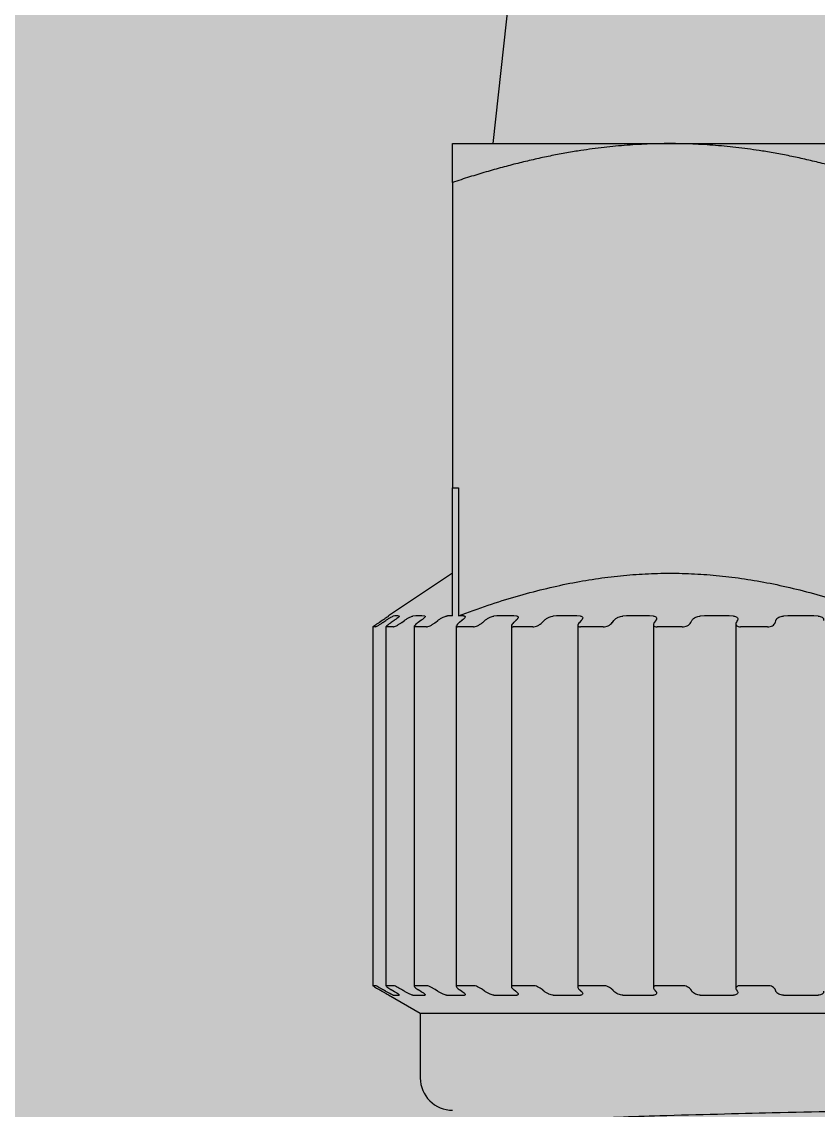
# Model space of a CAD drawing. Header units: millimetres. Extents: x -18489 to 17339, y -1599 to 10961.
# Drawn here: x -16581.274 to -16578.804, y 2026.31 to 2029.685 of the extents above; entities that cross this region are included whole.
import ezdxf

# ---------------------------------------------------------------- set-up
doc = ezdxf.new("R2010")
doc.units = ezdxf.units.MM
for name, color, linetype in [('188K-SM-03-F10-MECH-EQ-Y2257103$0$0 Xref', 8, 'Continuous'), ('188K-SM-03-F10-MECH-EQ-Y2257103$0$M-EQU-FOUNDATION', 8, 'Continuous'), ('188K-SM-03-F10-MECH-EQ-Y2257103$0$Micron CUP L10 HVAC EQU$0$M-MECH-EQU', 136, 'Continuous'), ('188K-SM-03-F10-MECH-EQ-Y2257103$0$Micron CUP L10 HVAC EQU$0$M-PHASE1 AREA', 252, 'Continuous')]:
    doc.layers.add(name, color=color, linetype=linetype)
pattern_1 = [(50, (4473.52, 709.2), (54.6554, -4.78173), [5.715, -62.865]), (355, (4473.52, 709.2), (-10.57303, 57.31705), [4.572, -50.29218]), (100.45144, (4478.076, 708.8), (44.08237, 52.53533), [4.857, -53.42707]), (46.1842, (4473.52, 724.44), (81.32371, -12.6127), [8.5725, -94.2975]), (96.63556, (4480.3, 723.39), (71.22124, 74.22784), [7.2855, -80.14068]), (351.18415, (4473.52, 724.44), (71.22124, 74.22784), [6.858, -75.43792]), (21, (4481.14, 720.63), (45.48432, -30.67956), [5.715, -62.865]), (326, (4481.14, 720.63), (18.54061, 55.25639), [4.572, -50.292]), (71.45144, (4484.93, 718.07), (64.02493, 24.57683), [4.857, -53.42698]), (37.5, (4473.521, 709.2), (0.926581, 25.366512), [0, -49.6824, 0, -51.054, 0, -50.4825]), (7.5, (4473.52, 709.2), (20.0459, 30.054172), [0, -29.1084, 0, -48.5394, 0, -19.2405]), (327.5, (4456.529, 709.2), (40.677179, -1.718623), [0, -19.05, 0, -59.436, 0, -78.867]), (317.5, (4448.91, 709.2), (44.438754, 7.62795), [0, -24.765, 0, -39.4716, 0, -56.007])]

# ---------------------------------------------------------------- blocks, each defined once
blk = doc.blocks.new('188K-SM-03-F10-MECH-EQ-Y2257103$0$Micron CUP L10 HVAC EQU$0$A$C0c53ceb0')
at = {"layer": '188K-SM-03-F10-MECH-EQ-Y2257103$0$Micron CUP L10 HVAC EQU$0$M-PHASE1 AREA'}
for p, q in [((-4363.34459, 11149.08664), (-4366.64628, 11118.89975)), ((-4367.89502, 11118.89975), (-4361.15185, 11118.89975)), ((-4367.89502, 11117.6952), (-4367.89502, 11118.89975)), ((-4361.15185, 11118.89975), (-4347.6655, 11118.89975)), ((-4367.89502, 11117.6952), (-4367.89502, 11108.23055)), ((-4367.89502, 11108.23055), (-4367.71153, 11108.23055)), ((-4367.89502, 11104.25891), (-4367.89502, 11108.23055)), ((-4367.71153, 11108.23055), (-4367.71153, 11104.25891)), ((-4367.89502, 11105.5799), (-4369.87543, 11104.25963)), ((-4370.07522, 11104.1145), (-4370.16414, 11104.05529)), ((-4370.05488, 11104.05529), (-4369.96732, 11104.1145)), ((-4369.87543, 11104.25313), (-4369.87543, 11104.25963)), ((-4369.70711, 11104.1145), (-4369.79467, 11104.05529)), ((-4369.47022, 11104.05529), (-4369.38667, 11104.1145)), ((-4368.87416, 11104.1145), (-4368.95771, 11104.05529)), ((-4368.42792, 11104.05529), (-4368.35092, 11104.1145)), ((-4367.60168, 11104.1145), (-4367.67868, 11104.05529)), ((-4366.95966, 11104.05529), (-4366.89155, 11104.1145)), ((-4365.92834, 11104.1145), (-4365.99645, 11104.05529)), ((-4365.11004, 11104.05529), (-4365.05289, 11104.1145)), ((-4363.90499, 11104.1145), (-4363.96214, 11104.05529)), ((-4362.93527, 11104.05529), (-4362.89081, 11104.1145)), ((-4361.59309, 11104.1145), (-4361.63754, 11104.05529)), ((-4360.50141, 11104.05529), (-4360.47101, 11104.1145)), ((-4359.06289, 11104.1145), (-4359.0933, 11104.05529)), ((-4357.88244, 11104.05529), (-4357.867, 11104.1145)), ((-4370.36393, 11103.91516), (-4370.36393, 11092.792)), ((-4370.28807, 11103.91492), (-4370.36357, 11103.91492)), ((-4369.95977, 11103.91853), (-4369.95977, 11092.78908)), ((-4369.73007, 11103.91492), (-4369.9543, 11103.91492)), ((-4369.08917, 11103.92579), (-4369.08917, 11092.7828)), ((-4368.70655, 11103.91492), (-4369.07267, 11103.91492)), ((-4367.77858, 11103.93673), (-4367.77858, 11092.77332)), ((-4367.24859, 11103.91492), (-4367.74549, 11103.91492)), ((-4366.06782, 11103.95102), (-4366.06782, 11092.76094)), ((-4365.40049, 11103.91492), (-4366.01308, 11103.91492)), ((-4364.00888, 11103.96825), (-4364.00888, 11092.74602)), ((-4363.21842, 11103.91492), (-4363.92808, 11103.91492)), ((-4361.66431, 11103.98791), (-4361.66431, 11092.729)), ((-4360.76866, 11103.91492), (-4361.55383, 11103.91492)), ((-4359.10535, 11104.0094), (-4359.10535, 11092.71039)), ((-4358.12566, 11103.91492), (-4358.96248, 11103.91492)), ((-4370.28807, 11092.79221), (-4370.36357, 11092.79221)), ((-4369.73007, 11092.79221), (-4369.9543, 11092.79221)), ((-4368.70655, 11092.79221), (-4369.07267, 11092.79221)), ((-4367.24859, 11092.79221), (-4367.74549, 11092.79221)), ((-4365.40049, 11092.79221), (-4366.01308, 11092.79221)), ((-4363.21842, 11092.79221), (-4363.92808, 11092.79221)), ((-4360.76866, 11092.79221), (-4361.55383, 11092.79221)), ((-4358.12566, 11092.79221), (-4358.96248, 11092.79221)), ((-4369.87543, 11092.49931), (-4369.87543, 11092.49368)), ((-4368.89401, 11091.92706), (-4369.87543, 11092.49368)), ((-4339.92334, 11091.92706), (-4368.89401, 11091.92706)), ((-4368.89401, 11091.92706), (-4368.89401, 11089.92908))]:
    blk.add_line(p, q, dxfattribs=at)
blk.add_arc((-4367.89502, 11089.92908), 0.99899, 180, 270.000034, dxfattribs=at)
for centre, major_axis, ratio, start_param, end_param in [((-4369.64069, 11081.04909), (0.00024, 23.21054), 0.17364818, 6.25951275, 6.3068615), ((-4368.94289, 11081.04909), (0.00025, 23.21054), 0.34202014, 6.25951468, 6.30686344), ((-4366.25708, 11081.04909), (0.00031, 23.21054), 0.64278761, 6.25951958, 6.30686834), ((-4364.35066, 11081.04909), (0.00037, 23.21054), 0.76604444, 6.25952322, 6.30687197), ((-4362.14217, 11081.04909), (0.00048, 23.21054), 0.8660254, 6.25952879, 6.30687754), ((-4359.6987, 11081.04909), (0.0007, 23.21054), 0.93969262, 6.25953926, 6.30688801), ((-4357.09449, 11081.04909), (0.00138, 23.21054), 0.98480775, 6.25956941, 6.30691816), ((-4369.64066, 11119.29403), (0.00021, -26.80035), 0.17364818, 6.26268113, 6.30368673), ((-4368.94286, 11119.29403), (0.00022, -26.80035), 0.34202014, 6.26267967, 6.30368527), ((-4367.80346, 11119.29403), (0.00024, -26.80035), 0.5, 6.262678, 6.3036836), ((-4366.25705, 11119.29403), (0.00027, -26.80035), 0.64278761, 6.26267596, 6.30368156), ((-4364.35064, 11119.29403), (0.00033, -26.80035), 0.76604444, 6.26267321, 6.30367881), ((-4362.14215, 11119.29403), (0.00042, -26.80035), 0.8660254, 6.26266899, 6.30367459), ((-4359.69869, 11119.29403), (0.00061, -26.80035), 0.93969262, 6.26266107, 6.30366667), ((-4357.09448, 11119.29403), (0.0012, -26.80035), 0.98480775, 6.26263825, 6.30364386)]:
    blk.add_ellipse(centre, major_axis=major_axis, ratio=ratio, start_param=start_param, end_param=end_param, dxfattribs=at)
for points, weights in [([(-4361.15185, 11118.89975), (-4364.28136, 11118.89975), (-4367.89502, 11117.6952)], [2.00431155703, 2.00431155703, 1.86040846171]), ([(-4354.40867, 11117.6952), (-4358.02233, 11118.89975), (-4361.15185, 11118.89975)], [1.86040846171, 2.00431155704, 2.00431155703]), ([(-4367.71153, 11104.25891), (-4361.15185, 11106.73168), (-4354.59216, 11104.25891)], [1.06957579566, 1.22672434335, 1.06957579566]), ([(-4367.89502, 11104.25891), (-4367.98648, 11104.25746), (-4368.078, 11104.25313)], [1.61892907434, 1.61881551844, 1.61847558047]), ([(-4367.52855, 11104.25313), (-4367.62007, 11104.25746), (-4367.71153, 11104.25891)], [1.61847558047, 1.61881551844, 1.61892907434]), ([(-4370.1641, 11092.67065), (-4370.11954, 11092.64493), (-4370.07522, 11092.61937)], [1.04611932014, 1.04564401802, 1.04516058728]), ([(-4369.96723, 11092.61939), (-4370.01099, 11092.64495), (-4370.05488, 11092.67065)], [1.0451609426, 1.04564432981, 1.04611958976]), ([(-4369.79451, 11092.67065), (-4369.75075, 11092.64493), (-4369.70711, 11092.61937)], [1.04611932041, 1.0456440183, 1.04516058755]), ([(-4369.38646, 11092.61939), (-4369.42834, 11092.64495), (-4369.47022, 11092.67065)], [1.04516094224, 1.04564432946, 1.0461195894]), ([(-4368.95744, 11092.67065), (-4368.9158, 11092.64493), (-4368.87416, 11092.61937)], [1.04611932029, 1.04564401817, 1.04516058742]), ([(-4368.3506, 11092.61939), (-4368.38933, 11092.64495), (-4368.42792, 11092.67065)], [1.04516094231, 1.04564432953, 1.04611958947]), ([(-4367.6783, 11092.67065), (-4367.64006, 11092.64493), (-4367.60168, 11092.61937)], [1.04611932038, 1.04564401826, 1.04516058751]), ([(-4366.89112, 11092.61939), (-4366.92552, 11092.64495), (-4366.95966, 11092.67065)], [1.0451609422, 1.04564432941, 1.04611958936]), ([(-4365.99598, 11092.67065), (-4365.96229, 11092.64493), (-4365.92834, 11092.61937)], [1.04611932015, 1.04564401804, 1.04516058729]), ([(-4365.05237, 11092.61939), (-4365.0814, 11092.64495), (-4365.11004, 11092.67065)], [1.04516094266, 1.04564432988, 1.04611958983]), ([(-4363.96157, 11092.67065), (-4363.93347, 11092.64493), (-4363.90499, 11092.61937)], [1.04611932027, 1.04564401815, 1.04516058741]), ([(-4362.89022, 11092.61939), (-4362.91298, 11092.64495), (-4362.93527, 11092.67065)], [1.04516094243, 1.04564432965, 1.0461195896]), ([(-4361.63691, 11092.67065), (-4361.61524, 11092.64493), (-4361.59309, 11092.61937)], [1.04611932038, 1.04564401827, 1.04516058752]), ([(-4360.47035, 11092.61939), (-4360.48617, 11092.64495), (-4360.50141, 11092.67065)], [1.04516094233, 1.04564432955, 1.04611958949]), ([(-4359.09263, 11092.67065), (-4359.07805, 11092.64493), (-4359.06289, 11092.61937)], [1.04611932012, 1.04564401801, 1.04516058726]), ([(-4357.86631, 11092.61939), (-4357.8747, 11092.64495), (-4357.88244, 11092.67065)], [1.04516094222, 1.04564432943, 1.04611958938])]:
    blk.add_rational_spline(points, weights, degree=2, dxfattribs=at)
for points, knots in [([(-4370.16414, 11104.05529), (-4370.16733, 11104.05316), (-4370.17049, 11104.05105), (-4370.19805, 11104.03266), (-4370.22418, 11104.01507), (-4370.27267, 11103.98205), (-4370.29504, 11103.96662), (-4370.32879, 11103.94286), (-4370.34305, 11103.93257), (-4370.36126, 11103.91859), (-4370.36516, 11103.91492), (-4370.36357, 11103.91492)], [-0.0681852529, -0.0681852529, -0.0681852529, -0.0681852529, -0.0670539463, -0.0670539463, -0.058228102, -0.058228102, -0.0494022577, -0.0494022577, -0.0414646154, -0.0414646154, -0.0335269732, -0.0335269732, -0.0335269732, -0.0335269732]), ([(-4370.28807, 11103.91492), (-4370.28505, 11103.91492), (-4370.27636, 11103.91859), (-4370.24964, 11103.93257), (-4370.23164, 11103.94286), (-4370.19188, 11103.96662), (-4370.16697, 11103.98205), (-4370.11529, 11104.01507), (-4370.08852, 11104.03266), (-4370.06115, 11104.05105), (-4370.05802, 11104.05316), (-4370.05488, 11104.05529)], [-0.0994872627, -0.0994872627, -0.0994872627, -0.0994872627, -0.0915496204, -0.0915496204, -0.0836119781, -0.0836119781, -0.0747861338, -0.0747861338, -0.0659602895, -0.0659602895, -0.0648289829, -0.0648289829, -0.0648289829, -0.0648289829]), ([(-4369.87543, 11104.25313), (-4369.87547, 11104.25256), (-4369.87946, 11104.24932), (-4369.89572, 11104.23728), (-4369.90883, 11104.22794), (-4369.94132, 11104.20519), (-4369.96409, 11104.18949), (-4370.0137, 11104.15572), (-4370.04054, 11104.13764), (-4370.06568, 11104.12086), (-4370.06883, 11104.11876), (-4370.07201, 11104.11664), (-4370.07522, 11104.1145)], [0.1007338772, 0.1007338772, 0.1007338772, 0.1007338772, 0.1074438468, 0.1074438468, 0.1148517392, 0.1148517392, 0.1239329907, 0.1239329907, 0.1330142421, 0.1330142421, 0.1330142421, 0.1341521237, 0.1341521237, 0.1341521237, 0.1341521237]), ([(-4369.96732, 11104.1145), (-4369.96415, 11104.11664), (-4369.961, 11104.11876), (-4369.93292, 11104.13764), (-4369.90539, 11104.15572), (-4369.8524, 11104.18949), (-4369.82695, 11104.20519), (-4369.78836, 11104.22794), (-4369.7717, 11104.23728), (-4369.74781, 11104.24932), (-4369.73982, 11104.25256), (-4369.73586, 11104.25313)], [0.0659197851, 0.0659197851, 0.0659197851, 0.0659197851, 0.0670576667, 0.0670576667, 0.0761389182, 0.0761389182, 0.0852201696, 0.0852201696, 0.092628062, 0.092628062, 0.0993380316, 0.0993380316, 0.0993380316, 0.0993380316]), ([(-4369.79467, 11104.05529), (-4369.79781, 11104.05316), (-4369.80092, 11104.05105), (-4369.82783, 11104.03266), (-4369.85253, 11104.01507), (-4369.89636, 11103.98205), (-4369.91551, 11103.96662), (-4369.94222, 11103.94286), (-4369.95231, 11103.93257), (-4369.96144, 11103.91859), (-4369.96044, 11103.91492), (-4369.9543, 11103.91492)], [-0.0681852529, -0.0681852529, -0.0681852529, -0.0681852529, -0.0670539463, -0.0670539463, -0.058228102, -0.058228102, -0.0494022577, -0.0494022577, -0.0414646154, -0.0414646154, -0.0335269732, -0.0335269732, -0.0335269732, -0.0335269732]), ([(-4369.73007, 11103.91492), (-4369.72254, 11103.91492), (-4369.70933, 11103.91859), (-4369.67491, 11103.93257), (-4369.65372, 11103.94286), (-4369.60915, 11103.96662), (-4369.58246, 11103.98205), (-4369.52916, 11104.01507), (-4369.50256, 11104.03266), (-4369.47622, 11104.05105), (-4369.47322, 11104.05316), (-4369.47022, 11104.05529)], [-0.0994872627, -0.0994872627, -0.0994872627, -0.0994872627, -0.0915496204, -0.0915496204, -0.0836119781, -0.0836119781, -0.0747861338, -0.0747861338, -0.0659602895, -0.0659602895, -0.064828983, -0.064828983, -0.064828983, -0.064828983]), ([(-4369.54504, 11104.25313), (-4369.54117, 11104.25256), (-4369.54103, 11104.24932), (-4369.54916, 11104.23728), (-4369.55834, 11104.22794), (-4369.58375, 11104.20519), (-4369.60314, 11104.18949), (-4369.64786, 11104.15572), (-4369.6732, 11104.13764), (-4369.69775, 11104.12086), (-4369.70082, 11104.11876), (-4369.70395, 11104.11664), (-4369.70711, 11104.1145)], [0.1007338772, 0.1007338772, 0.1007338772, 0.1007338772, 0.1074438468, 0.1074438468, 0.1148517392, 0.1148517392, 0.1239329907, 0.1239329907, 0.1330142421, 0.1330142421, 0.1330142421, 0.1341521237, 0.1341521237, 0.1341521237, 0.1341521237]), ([(-4369.38667, 11104.1145), (-4369.38365, 11104.11664), (-4369.38063, 11104.11876), (-4369.35359, 11104.13764), (-4369.32621, 11104.15572), (-4369.27147, 11104.18949), (-4369.2441, 11104.20519), (-4369.20058, 11104.22794), (-4369.18089, 11104.23728), (-4369.1501, 11104.24932), (-4369.13834, 11104.25256), (-4369.13059, 11104.25313)], [0.0659197851, 0.0659197851, 0.0659197851, 0.0659197851, 0.0670576667, 0.0670576667, 0.0761389182, 0.0761389182, 0.0852201696, 0.0852201696, 0.092628062, 0.092628062, 0.0993380316, 0.0993380316, 0.0993380316, 0.0993380316]), ([(-4368.95771, 11104.05529), (-4368.96071, 11104.05316), (-4368.96366, 11104.05105), (-4368.9891, 11104.03266), (-4369.01162, 11104.01507), (-4369.04946, 11103.98205), (-4369.06481, 11103.96662), (-4369.08366, 11103.94286), (-4369.08928, 11103.93257), (-4369.08906, 11103.91859), (-4369.08319, 11103.91492), (-4369.07267, 11103.91492)], [-0.0681852529, -0.0681852529, -0.0681852529, -0.0681852529, -0.0670539463, -0.0670539463, -0.058228102, -0.058228102, -0.0494022577, -0.0494022577, -0.0414646154, -0.0414646154, -0.0335269732, -0.0335269732, -0.0335269732, -0.0335269732]), ([(-4368.75475, 11104.25313), (-4368.74708, 11104.25256), (-4368.74281, 11104.24932), (-4368.74258, 11104.23728), (-4368.74754, 11104.22794), (-4368.76509, 11104.20519), (-4368.78051, 11104.18949), (-4368.81898, 11104.15572), (-4368.84206, 11104.13764), (-4368.86527, 11104.12086), (-4368.86817, 11104.11876), (-4368.87114, 11104.11664), (-4368.87416, 11104.1145)], [0.1007338772, 0.1007338772, 0.1007338772, 0.1007338772, 0.1074438468, 0.1074438468, 0.1148517392, 0.1148517392, 0.1239329907, 0.1239329907, 0.1330142421, 0.1330142421, 0.1330142421, 0.1341521237, 0.1341521237, 0.1341521237, 0.1341521237]), ([(-4368.70655, 11103.91492), (-4368.69473, 11103.91492), (-4368.6774, 11103.91859), (-4368.63632, 11103.93257), (-4368.61258, 11103.94286), (-4368.56456, 11103.96662), (-4368.53689, 11103.98205), (-4368.4836, 11104.01507), (-4368.45799, 11104.03266), (-4368.43347, 11104.05105), (-4368.43069, 11104.05316), (-4368.42792, 11104.05529)], [-0.0994872627, -0.0994872627, -0.0994872627, -0.0994872627, -0.0915496204, -0.0915496204, -0.0836119781, -0.0836119781, -0.0747861338, -0.0747861338, -0.0659602895, -0.0659602895, -0.0648289829, -0.0648289829, -0.0648289829, -0.0648289829]), ([(-4368.35092, 11104.1145), (-4368.34814, 11104.11664), (-4368.34534, 11104.11876), (-4368.32018, 11104.13764), (-4368.29378, 11104.15572), (-4368.23893, 11104.18949), (-4368.21048, 11104.20519), (-4368.16335, 11104.22794), (-4368.14123, 11104.23728), (-4368.10447, 11104.24932), (-4368.08931, 11104.25256), (-4368.078, 11104.25313)], [0.0659197851, 0.0659197851, 0.0659197851, 0.0659197851, 0.0670576667, 0.0670576667, 0.0761389182, 0.0761389182, 0.0852201696, 0.0852201696, 0.092628062, 0.092628062, 0.0993380316, 0.0993380316, 0.0993380316, 0.0993380316]), ([(-4367.67868, 11104.05529), (-4367.68145, 11104.05316), (-4367.68415, 11104.05105), (-4367.70736, 11104.03266), (-4367.72701, 11104.01507), (-4367.75771, 11103.98205), (-4367.76879, 11103.96662), (-4367.77922, 11103.94286), (-4367.78018, 11103.93257), (-4367.77063, 11103.91859), (-4367.76006, 11103.91492), (-4367.74549, 11103.91492)], [-0.0681852529, -0.0681852529, -0.0681852529, -0.0681852529, -0.0670539463, -0.0670539463, -0.058228102, -0.058228102, -0.0494022577, -0.0494022577, -0.0414646154, -0.0414646154, -0.0335269732, -0.0335269732, -0.0335269732, -0.0335269732]), ([(-4367.52855, 11104.25313), (-4367.51732, 11104.25256), (-4367.50906, 11104.24932), (-4367.50046, 11104.23728), (-4367.50105, 11104.22794), (-4367.51021, 11104.20519), (-4367.5212, 11104.18949), (-4367.55226, 11104.15572), (-4367.57236, 11104.13764), (-4367.59353, 11104.12086), (-4367.59618, 11104.11876), (-4367.5989, 11104.11664), (-4367.60168, 11104.1145)], [0.1007338772, 0.1007338772, 0.1007338772, 0.1007338772, 0.1074438468, 0.1074438468, 0.1148517392, 0.1148517392, 0.1239329907, 0.1239329907, 0.1330142421, 0.1330142421, 0.1330142421, 0.1341521237, 0.1341521237, 0.1341521237, 0.1341521237]), ([(-4367.24859, 11103.91492), (-4367.23284, 11103.91492), (-4367.21192, 11103.91859), (-4367.16543, 11103.93257), (-4367.13987, 11103.94286), (-4367.08985, 11103.96662), (-4367.06205, 11103.98205), (-4367.01039, 11104.01507), (-4366.98653, 11104.03266), (-4366.96458, 11104.05105), (-4366.96211, 11104.05316), (-4366.95966, 11104.05529)], [-0.0994872627, -0.0994872627, -0.0994872627, -0.0994872627, -0.0915496204, -0.0915496204, -0.0836119781, -0.0836119781, -0.0747861338, -0.0747861338, -0.0659602895, -0.0659602895, -0.0648289829, -0.0648289829, -0.0648289829, -0.0648289829]), ([(-4366.89155, 11104.1145), (-4366.88909, 11104.11664), (-4366.8866, 11104.11876), (-4366.86406, 11104.13764), (-4366.83946, 11104.15572), (-4366.78617, 11104.18949), (-4366.7575, 11104.20519), (-4366.7082, 11104.22794), (-4366.68432, 11104.23728), (-4366.6427, 11104.24932), (-4366.62459, 11104.25256), (-4366.61007, 11104.25313)], [0.0659197851, 0.0659197851, 0.0659197851, 0.0659197851, 0.0670576667, 0.0670576667, 0.0761389182, 0.0761389182, 0.0852201696, 0.0852201696, 0.092628062, 0.092628062, 0.0993380316, 0.0993380316, 0.0993380316, 0.0993380316]), ([(-4365.99645, 11104.05529), (-4365.9989, 11104.05316), (-4366.00127, 11104.05105), (-4366.02154, 11104.03266), (-4366.03772, 11104.01507), (-4366.06035, 11103.98205), (-4366.06682, 11103.96662), (-4366.06851, 11103.94286), (-4366.06481, 11103.93257), (-4366.0462, 11103.91859), (-4366.03126, 11103.91492), (-4366.01308, 11103.91492)], [-0.0681852529, -0.0681852529, -0.0681852529, -0.0681852529, -0.0670539463, -0.0670539463, -0.058228102, -0.058228102, -0.0494022577, -0.0494022577, -0.0414646154, -0.0414646154, -0.0335269732, -0.0335269732, -0.0335269732, -0.0335269732]), ([(-4365.90372, 11104.25313), (-4365.88926, 11104.25256), (-4365.87726, 11104.24932), (-4365.86055, 11104.23728), (-4365.85676, 11104.22794), (-4365.85725, 11104.20519), (-4365.86347, 11104.18949), (-4365.88617, 11104.15572), (-4365.9027, 11104.13764), (-4365.92118, 11104.12086), (-4365.92349, 11104.11876), (-4365.92588, 11104.11664), (-4365.92834, 11104.1145)], [0.1007338772, 0.1007338772, 0.1007338772, 0.1007338772, 0.1074438468, 0.1074438468, 0.1148517392, 0.1148517392, 0.1239329907, 0.1239329907, 0.1330142421, 0.1330142421, 0.1330142421, 0.1341521237, 0.1341521237, 0.1341521237, 0.1341521237]), ([(-4365.40049, 11103.91492), (-4365.3813, 11103.91492), (-4365.35742, 11103.91859), (-4365.30693, 11103.93257), (-4365.28032, 11103.94286), (-4365.22983, 11103.96662), (-4365.20275, 11103.98205), (-4365.15427, 11104.01507), (-4365.1329, 11104.03266), (-4365.11419, 11104.05105), (-4365.1121, 11104.05316), (-4365.11004, 11104.05529)], [-0.0994872627, -0.0994872627, -0.0994872627, -0.0994872627, -0.0915496204, -0.0915496204, -0.0836119781, -0.0836119781, -0.0747861338, -0.0747861338, -0.0659602895, -0.0659602895, -0.0648289829, -0.0648289829, -0.0648289829, -0.0648289829]), ([(-4365.05289, 11104.1145), (-4365.05082, 11104.11664), (-4365.04872, 11104.11876), (-4365.0295, 11104.13764), (-4365.00743, 11104.15572), (-4364.95732, 11104.18949), (-4364.9293, 11104.20519), (-4364.87933, 11104.22794), (-4364.85442, 11104.23728), (-4364.80921, 11104.24932), (-4364.78871, 11104.25256), (-4364.77141, 11104.25313)], [0.0659197851, 0.0659197851, 0.0659197851, 0.0659197851, 0.0670576667, 0.0670576667, 0.0761389182, 0.0761389182, 0.0852201696, 0.0852201696, 0.092628062, 0.092628062, 0.0993380316, 0.0993380316, 0.0993380316, 0.0993380316]), ([(-4363.96214, 11104.05529), (-4363.96419, 11104.05316), (-4363.96616, 11104.05105), (-4363.98287, 11104.03266), (-4363.9951, 11104.01507), (-4364.00896, 11103.98205), (-4364.01064, 11103.96662), (-4364.00353, 11103.94286), (-4363.99526, 11103.93257), (-4363.96817, 11103.91859), (-4363.94931, 11103.91492), (-4363.92808, 11103.91492)], [-0.0681852529, -0.0681852529, -0.0681852529, -0.0681852529, -0.0670539463, -0.0670539463, -0.058228102, -0.058228102, -0.0494022577, -0.0494022577, -0.0414646154, -0.0414646154, -0.0335269732, -0.0335269732, -0.0335269732, -0.0335269732]), ([(-4363.92961, 11104.25313), (-4363.91237, 11104.25256), (-4363.89699, 11104.24932), (-4363.87269, 11104.23728), (-4363.86463, 11104.22794), (-4363.85643, 11104.20519), (-4363.85769, 11104.18949), (-4363.87135, 11104.15572), (-4363.88379, 11104.13764), (-4363.89902, 11104.12086), (-4363.90093, 11104.11876), (-4363.90292, 11104.11664), (-4363.90499, 11104.1145)], [0.1007338772, 0.1007338772, 0.1007338772, 0.1007338772, 0.1074438468, 0.1074438468, 0.1148517392, 0.1148517392, 0.1239329907, 0.1239329907, 0.1330142421, 0.1330142421, 0.1330142421, 0.1341521237, 0.1341521237, 0.1341521237, 0.1341521237]), ([(-4363.21842, 11103.91492), (-4363.19636, 11103.91492), (-4363.17025, 11103.91859), (-4363.11729, 11103.93257), (-4363.09045, 11103.94286), (-4363.04102, 11103.96662), (-4363.01547, 11103.98205), (-4362.97166, 11104.01507), (-4362.95342, 11104.03266), (-4362.93851, 11104.05105), (-4362.93687, 11104.05316), (-4362.93527, 11104.05529)], [-0.0994872627, -0.0994872627, -0.0994872627, -0.0994872627, -0.0915496204, -0.0915496204, -0.0836119781, -0.0836119781, -0.0747861338, -0.0747861338, -0.0659602895, -0.0659602895, -0.0648289829, -0.0648289829, -0.0648289829, -0.0648289829]), ([(-4362.89081, 11104.1145), (-4362.8892, 11104.11664), (-4362.88754, 11104.11876), (-4362.87223, 11104.13764), (-4362.85336, 11104.15572), (-4362.80796, 11104.18949), (-4362.78145, 11104.20519), (-4362.73232, 11104.22794), (-4362.70712, 11104.23728), (-4362.65971, 11104.24932), (-4362.63743, 11104.25256), (-4362.61788, 11104.25313)], [0.0659197851, 0.0659197851, 0.0659197851, 0.0659197851, 0.0670576667, 0.0670576667, 0.0761389182, 0.0761389182, 0.0852201696, 0.0852201696, 0.092628062, 0.092628062, 0.0993380316, 0.0993380316, 0.0993380316, 0.0993380316]), ([(-4361.66622, 11104.25313), (-4361.64672, 11104.25256), (-4361.62842, 11104.24932), (-4361.59727, 11104.23728), (-4361.58518, 11104.22794), (-4361.56855, 11104.20519), (-4361.56481, 11104.18949), (-4361.56901, 11104.15572), (-4361.57698, 11104.13764), (-4361.58851, 11104.12086), (-4361.58995, 11104.11876), (-4361.59148, 11104.11664), (-4361.59309, 11104.1145)], [0.1007338772, 0.1007338772, 0.1007338772, 0.1007338772, 0.1074438468, 0.1074438468, 0.1148517392, 0.1148517392, 0.1239329907, 0.1239329907, 0.1330142421, 0.1330142421, 0.1330142421, 0.1341521237, 0.1341521237, 0.1341521237, 0.1341521237]), ([(-4361.63754, 11104.05529), (-4361.63913, 11104.05316), (-4361.64065, 11104.05105), (-4361.6533, 11104.03266), (-4361.66119, 11104.01507), (-4361.66588, 11103.98205), (-4361.6627, 11103.96662), (-4361.64701, 11103.94286), (-4361.63443, 11103.93257), (-4361.59968, 11103.91859), (-4361.57747, 11103.91492), (-4361.55383, 11103.91492)], [-0.0681852529, -0.0681852529, -0.0681852529, -0.0681852529, -0.0670539463, -0.0670539463, -0.058228102, -0.058228102, -0.0494022577, -0.0494022577, -0.0414646154, -0.0414646154, -0.0335269732, -0.0335269732, -0.0335269732, -0.0335269732]), ([(-4360.76866, 11103.91492), (-4360.74441, 11103.91492), (-4360.71686, 11103.91859), (-4360.66305, 11103.93257), (-4360.63678, 11103.94286), (-4360.58992, 11103.96662), (-4360.56668, 11103.98205), (-4360.52887, 11104.01507), (-4360.51432, 11104.03266), (-4360.50366, 11104.05105), (-4360.50251, 11104.05316), (-4360.50141, 11104.05529)], [-0.0994872627, -0.0994872627, -0.0994872627, -0.0994872627, -0.0915496204, -0.0915496204, -0.0836119781, -0.0836119781, -0.0747861338, -0.0747861338, -0.0659602895, -0.0659602895, -0.0648289829, -0.0648289829, -0.0648289829, -0.0648289829]), ([(-4360.47101, 11104.1145), (-4360.4699, 11104.11664), (-4360.46874, 11104.11876), (-4360.4578, 11104.13764), (-4360.44271, 11104.15572), (-4360.40339, 11104.18949), (-4360.37919, 11104.20519), (-4360.3324, 11104.22794), (-4360.30769, 11104.23728), (-4360.2595, 11104.24932), (-4360.23612, 11104.25256), (-4360.21492, 11104.25313)], [0.0659197851, 0.0659197851, 0.0659197851, 0.0659197851, 0.0670576667, 0.0670576667, 0.0761389182, 0.0761389182, 0.0852201696, 0.0852201696, 0.092628062, 0.092628062, 0.0993380316, 0.0993380316, 0.0993380316, 0.0993380316]), ([(-4359.18231, 11104.25313), (-4359.16114, 11104.25256), (-4359.14049, 11104.24932), (-4359.10342, 11104.23728), (-4359.08768, 11104.22794), (-4359.06312, 11104.20519), (-4359.05449, 11104.18949), (-4359.0491, 11104.15572), (-4359.05237, 11104.13764), (-4359.05984, 11104.12086), (-4359.06078, 11104.11876), (-4359.0618, 11104.11664), (-4359.06289, 11104.1145)], [0.1007338772, 0.1007338772, 0.1007338772, 0.1007338772, 0.1074438468, 0.1074438468, 0.1148517392, 0.1148517392, 0.1239329907, 0.1239329907, 0.1330142421, 0.1330142421, 0.1330142421, 0.1341521237, 0.1341521237, 0.1341521237, 0.1341521237]), ([(-4359.0933, 11104.05529), (-4359.09439, 11104.05316), (-4359.0954, 11104.05105), (-4359.1036, 11104.03266), (-4359.10692, 11104.01507), (-4359.10228, 11103.98205), (-4359.09435, 11103.96662), (-4359.07056, 11103.94286), (-4359.05405, 11103.93257), (-4359.01269, 11103.91859), (-4358.98781, 11103.91492), (-4358.96248, 11103.91492)], [-0.0681852529, -0.0681852529, -0.0681852529, -0.0681852529, -0.0670539463, -0.0670539463, -0.058228102, -0.058228102, -0.0494022577, -0.0494022577, -0.0414646154, -0.0414646154, -0.0335269732, -0.0335269732, -0.0335269732, -0.0335269732]), ([(-4358.12566, 11103.91492), (-4358.09996, 11103.91492), (-4358.07181, 11103.91859), (-4358.01877, 11103.93257), (-4357.99388, 11103.94286), (-4357.951, 11103.96662), (-4357.93078, 11103.98205), (-4357.90011, 11104.01507), (-4357.88969, 11104.03266), (-4357.88362, 11104.05105), (-4357.883, 11104.05316), (-4357.88244, 11104.05529)], [-0.0994872627, -0.0994872627, -0.0994872627, -0.0994872627, -0.0915496204, -0.0915496204, -0.0836119781, -0.0836119781, -0.0747861338, -0.0747861338, -0.0659602895, -0.0659602895, -0.0648289829, -0.0648289829, -0.0648289829, -0.0648289829]), ([(-4357.867, 11104.1145), (-4357.86644, 11104.11664), (-4357.86581, 11104.11876), (-4357.85957, 11104.13764), (-4357.84871, 11104.15572), (-4357.81667, 11104.18949), (-4357.79552, 11104.20519), (-4357.75248, 11104.22794), (-4357.72901, 11104.23728), (-4357.68151, 11104.24932), (-4357.65775, 11104.25256), (-4357.63554, 11104.25313)], [0.0659197851, 0.0659197851, 0.0659197851, 0.0659197851, 0.0670576667, 0.0670576667, 0.0761389182, 0.0761389182, 0.0852201696, 0.0852201696, 0.092628062, 0.092628062, 0.0993380316, 0.0993380316, 0.0993380316, 0.0993380316]), ([(-4356.55335, 11104.25313), (-4356.53116, 11104.25256), (-4356.50878, 11104.24932), (-4356.46693, 11104.23728), (-4356.44801, 11104.22794), (-4356.41626, 11104.20519), (-4356.40301, 11104.18949), (-4356.3882, 11104.15572), (-4356.38667, 11104.13764), (-4356.38985, 11104.12086), (-4356.39025, 11104.11876), (-4356.39073, 11104.11664), (-4356.39128, 11104.1145)], [0.1007338772, 0.1007338772, 0.1007338772, 0.1007338772, 0.1074438468, 0.1074438468, 0.1148517392, 0.1148517392, 0.1239329907, 0.1239329907, 0.1330142421, 0.1330142421, 0.1330142421, 0.1341521237, 0.1341521237, 0.1341521237, 0.1341521237]), ([(-4370.36357, 11092.79221), (-4370.36514, 11092.79221), (-4370.36135, 11092.7891), (-4370.34326, 11092.77705), (-4370.32899, 11092.76813), (-4370.29522, 11092.74755), (-4370.27296, 11092.73424), (-4370.22446, 11092.70564), (-4370.19821, 11092.69034), (-4370.17048, 11092.67431), (-4370.16731, 11092.67248), (-4370.1641, 11092.67065)], [-0.0972684785, -0.0972684785, -0.0972684785, -0.0972684785, -0.0894142056, -0.0894142056, -0.0815599327, -0.0815599327, -0.0730240089, -0.0730240089, -0.0644880851, -0.0644880851, -0.0633980576, -0.0633980576, -0.0633980576, -0.0633980576]), ([(-4370.05488, 11092.67065), (-4370.05802, 11092.67249), (-4370.06115, 11092.67431), (-4370.08868, 11092.69034), (-4370.11558, 11092.70564), (-4370.16728, 11092.73424), (-4370.19209, 11092.74755), (-4370.23188, 11092.76813), (-4370.24991, 11092.77705), (-4370.27652, 11092.7891), (-4370.28508, 11092.79221), (-4370.28807, 11092.79221)], [-0.0666479464, -0.0666479464, -0.0666479464, -0.0666479464, -0.0655607867, -0.0655607867, -0.057024863, -0.057024863, -0.0484889392, -0.0484889392, -0.0406346663, -0.0406346663, -0.0327803934, -0.0327803934, -0.0327803934, -0.0327803934]), ([(-4370.07522, 11092.61937), (-4370.07201, 11092.61752), (-4370.06883, 11092.61568), (-4370.06568, 11092.61386), (-4370.04061, 11092.59937), (-4370.01388, 11092.58378), (-4369.96464, 11092.55475), (-4369.94212, 11092.5413), (-4369.90939, 11092.52147), (-4369.896, 11092.51321), (-4369.87947, 11092.50262), (-4369.87547, 11092.4998), (-4369.87543, 11092.49931)], [0.1289552603, 0.1289552603, 0.1289552603, 0.1289552603, 0.1300488787, 0.1300488787, 0.1300488787, 0.1387509732, 0.1387509732, 0.1474530678, 0.1474530678, 0.1548720794, 0.1548720794, 0.1615934291, 0.1615934291, 0.1615934291, 0.1615934291]), ([(-4369.73586, 11092.49931), (-4369.73983, 11092.4998), (-4369.74786, 11092.50262), (-4369.77209, 11092.51321), (-4369.78906, 11092.52147), (-4369.82783, 11092.5413), (-4369.853, 11092.55475), (-4369.90557, 11092.58378), (-4369.93298, 11092.59937), (-4369.96102, 11092.61569), (-4369.96418, 11092.61753), (-4369.96723, 11092.61939)], [0.0329398741, 0.0329398741, 0.0329398741, 0.0329398741, 0.0396612238, 0.0396612238, 0.0470802354, 0.0470802354, 0.0557823299, 0.0557823299, 0.0644844245, 0.0644844245, 0.0655817402, 0.0655817402, 0.0655817402, 0.0655817402]), ([(-4369.9543, 11092.79221), (-4369.96038, 11092.79221), (-4369.96146, 11092.7891), (-4369.95244, 11092.77705), (-4369.94238, 11092.76813), (-4369.91565, 11092.74755), (-4369.89661, 11092.73424), (-4369.85279, 11092.70564), (-4369.82799, 11092.69034), (-4369.80091, 11092.67431), (-4369.7978, 11092.67248), (-4369.79451, 11092.67065)], [-0.0972684785, -0.0972684785, -0.0972684785, -0.0972684785, -0.0894142056, -0.0894142056, -0.0815599327, -0.0815599327, -0.0730240089, -0.0730240089, -0.0644880851, -0.0644880851, -0.0633980576, -0.0633980576, -0.0633980576, -0.0633980576]), ([(-4369.47022, 11092.67065), (-4369.47322, 11092.67249), (-4369.47622, 11092.67431), (-4369.50272, 11092.69034), (-4369.52945, 11092.70564), (-4369.58279, 11092.73424), (-4369.60939, 11092.74755), (-4369.65399, 11092.76813), (-4369.67523, 11092.77705), (-4369.70956, 11092.7891), (-4369.72262, 11092.79221), (-4369.73007, 11092.79221)], [-0.0666479464, -0.0666479464, -0.0666479464, -0.0666479464, -0.0655607867, -0.0655607867, -0.057024863, -0.057024863, -0.0484889392, -0.0484889392, -0.0406346663, -0.0406346663, -0.0327803934, -0.0327803934, -0.0327803934, -0.0327803934]), ([(-4369.70711, 11092.61937), (-4369.70395, 11092.61752), (-4369.70082, 11092.61568), (-4369.69775, 11092.61386), (-4369.67327, 11092.59937), (-4369.64803, 11092.58378), (-4369.60362, 11092.55475), (-4369.58443, 11092.5413), (-4369.55873, 11092.52147), (-4369.54934, 11092.51321), (-4369.54101, 11092.50262), (-4369.54116, 11092.4998), (-4369.54504, 11092.49931)], [0.1289552603, 0.1289552603, 0.1289552603, 0.1289552603, 0.1300488787, 0.1300488787, 0.1300488787, 0.1387509732, 0.1387509732, 0.1474530678, 0.1474530678, 0.1548720794, 0.1548720794, 0.1615934291, 0.1615934291, 0.1615934291, 0.1615934291]), ([(-4369.13059, 11092.49931), (-4369.13836, 11092.4998), (-4369.15018, 11092.50262), (-4369.18137, 11092.51321), (-4369.20141, 11092.52147), (-4369.24504, 11092.5413), (-4369.27209, 11092.55475), (-4369.3264, 11092.58378), (-4369.35366, 11092.59937), (-4369.38064, 11092.61569), (-4369.38367, 11092.61753), (-4369.38646, 11092.61939)], [0.0329398741, 0.0329398741, 0.0329398741, 0.0329398741, 0.0396612238, 0.0396612238, 0.0470802354, 0.0470802354, 0.0557823299, 0.0557823299, 0.0644844245, 0.0644844245, 0.0655817402, 0.0655817402, 0.0655817402, 0.0655817402]), ([(-4369.07267, 11092.79221), (-4369.08308, 11092.79221), (-4369.089, 11092.7891), (-4369.08933, 11092.77705), (-4369.08377, 11092.76813), (-4369.06491, 11092.74755), (-4369.04967, 11092.73424), (-4369.01185, 11092.70564), (-4368.98925, 11092.69034), (-4368.96365, 11092.67431), (-4368.96069, 11092.67248), (-4368.95744, 11092.67065)], [-0.0972684785, -0.0972684785, -0.0972684785, -0.0972684785, -0.0894142056, -0.0894142056, -0.0815599327, -0.0815599327, -0.0730240089, -0.0730240089, -0.0644880851, -0.0644880851, -0.0633980576, -0.0633980576, -0.0633980576, -0.0633980576]), ([(-4368.87416, 11092.61937), (-4368.87114, 11092.61752), (-4368.86817, 11092.61568), (-4368.86527, 11092.61386), (-4368.84212, 11092.59937), (-4368.81915, 11092.58378), (-4368.78091, 11092.55475), (-4368.76563, 11092.5413), (-4368.74775, 11092.52147), (-4368.74263, 11092.51321), (-4368.74276, 11092.50262), (-4368.74706, 11092.4998), (-4368.75475, 11092.49931)], [0.1289552603, 0.1289552603, 0.1289552603, 0.1289552603, 0.1300488787, 0.1300488787, 0.1300488787, 0.1387509732, 0.1387509732, 0.1474530678, 0.1474530678, 0.1548720794, 0.1548720794, 0.1615934291, 0.1615934291, 0.1615934291, 0.1615934291]), ([(-4368.42792, 11092.67065), (-4368.43069, 11092.67249), (-4368.43347, 11092.67431), (-4368.45813, 11092.69034), (-4368.48389, 11092.70564), (-4368.53723, 11092.73424), (-4368.56482, 11092.74755), (-4368.61287, 11092.76813), (-4368.63669, 11092.77705), (-4368.67769, 11092.7891), (-4368.69486, 11092.79221), (-4368.70655, 11092.79221)], [-0.0666479464, -0.0666479464, -0.0666479464, -0.0666479464, -0.0655607867, -0.0655607867, -0.057024863, -0.057024863, -0.0484889392, -0.0484889392, -0.0406346663, -0.0406346663, -0.0327803934, -0.0327803934, -0.0327803934, -0.0327803934]), ([(-4368.078, 11092.49931), (-4368.08933, 11092.4998), (-4368.10458, 11092.50262), (-4368.14179, 11092.51321), (-4368.16429, 11092.52147), (-4368.21146, 11092.5413), (-4368.23956, 11092.55475), (-4368.29395, 11092.58378), (-4368.32023, 11092.59937), (-4368.34536, 11092.61569), (-4368.34816, 11092.61753), (-4368.3506, 11092.61939)], [0.0329398741, 0.0329398741, 0.0329398741, 0.0329398741, 0.0396612238, 0.0396612238, 0.0470802354, 0.0470802354, 0.0557823299, 0.0557823299, 0.0644844245, 0.0644844245, 0.0655817402, 0.0655817402, 0.0655817402, 0.0655817402]), ([(-4367.74549, 11092.79221), (-4367.75991, 11092.79221), (-4367.77049, 11092.7891), (-4367.78016, 11092.77705), (-4367.77928, 11092.76813), (-4367.76884, 11092.74755), (-4367.75787, 11092.73424), (-4367.7272, 11092.70564), (-4367.7075, 11092.69034), (-4367.68414, 11092.67431), (-4367.68143, 11092.67248), (-4367.6783, 11092.67065)], [-0.0972684785, -0.0972684785, -0.0972684785, -0.0972684785, -0.0894142056, -0.0894142056, -0.0815599327, -0.0815599327, -0.0730240089, -0.0730240089, -0.0644880851, -0.0644880851, -0.0633980576, -0.0633980576, -0.0633980576, -0.0633980576]), ([(-4367.60168, 11092.61937), (-4367.5989, 11092.61752), (-4367.59618, 11092.61568), (-4367.59353, 11092.61386), (-4367.57242, 11092.59937), (-4367.55241, 11092.58378), (-4367.52151, 11092.55475), (-4367.5106, 11092.5413), (-4367.50108, 11092.52147), (-4367.50039, 11092.51321), (-4367.50897, 11092.50262), (-4367.51729, 11092.4998), (-4367.52855, 11092.49931)], [0.1289552603, 0.1289552603, 0.1289552603, 0.1289552603, 0.1300488787, 0.1300488787, 0.1300488787, 0.1387509732, 0.1387509732, 0.1474530678, 0.1474530678, 0.1548720794, 0.1548720794, 0.1615934291, 0.1615934291, 0.1615934291, 0.1615934291]), ([(-4366.95966, 11092.67065), (-4366.96211, 11092.67249), (-4366.96458, 11092.67431), (-4366.98666, 11092.69034), (-4367.01066, 11092.70564), (-4367.06239, 11092.73424), (-4367.09012, 11092.74755), (-4367.14017, 11092.76813), (-4367.16584, 11092.77705), (-4367.21226, 11092.7891), (-4367.23301, 11092.79221), (-4367.24859, 11092.79221)], [-0.0666479464, -0.0666479464, -0.0666479464, -0.0666479464, -0.0655607867, -0.0655607867, -0.057024863, -0.057024863, -0.0484889392, -0.0484889392, -0.0406346663, -0.0406346663, -0.0327803934, -0.0327803934, -0.0327803934, -0.0327803934]), ([(-4366.61007, 11092.49931), (-4366.62463, 11092.4998), (-4366.64284, 11092.50262), (-4366.68493, 11092.51321), (-4366.70921, 11092.52147), (-4366.75848, 11092.5413), (-4366.78679, 11092.55475), (-4366.83961, 11092.58378), (-4366.86412, 11092.59937), (-4366.88661, 11092.61569), (-4366.8891, 11092.61753), (-4366.89112, 11092.61939)], [0.0329398741, 0.0329398741, 0.0329398741, 0.0329398741, 0.0396612238, 0.0396612238, 0.0470802354, 0.0470802354, 0.0557823299, 0.0557823299, 0.0644844245, 0.0644844245, 0.0655817402, 0.0655817402, 0.0655817402, 0.0655817402]), ([(-4366.01308, 11092.79221), (-4366.03107, 11092.79221), (-4366.04599, 11092.7891), (-4366.06471, 11092.77705), (-4366.06852, 11092.76813), (-4366.06683, 11092.74755), (-4366.06046, 11092.73424), (-4366.03788, 11092.70564), (-4366.02166, 11092.69034), (-4366.00127, 11092.67431), (-4365.99888, 11092.67248), (-4365.99598, 11092.67065)], [-0.0972684785, -0.0972684785, -0.0972684785, -0.0972684785, -0.0894142056, -0.0894142056, -0.0815599327, -0.0815599327, -0.0730240089, -0.0730240089, -0.0644880851, -0.0644880851, -0.0633980576, -0.0633980576, -0.0633980576, -0.0633980576]), ([(-4365.92834, 11092.61937), (-4365.92589, 11092.61752), (-4365.92349, 11092.61568), (-4365.92118, 11092.61386), (-4365.90275, 11092.59937), (-4365.8863, 11092.58378), (-4365.86368, 11092.55475), (-4365.85748, 11092.5413), (-4365.8566, 11092.52147), (-4365.86037, 11092.51321), (-4365.87714, 11092.50262), (-4365.88923, 11092.4998), (-4365.90372, 11092.49931)], [0.1289552603, 0.1289552603, 0.1289552603, 0.1289552603, 0.1300488787, 0.1300488787, 0.1300488787, 0.1387509732, 0.1387509732, 0.1474530678, 0.1474530678, 0.1548720794, 0.1548720794, 0.1615934291, 0.1615934291, 0.1615934291, 0.1615934291]), ([(-4365.11004, 11092.67065), (-4365.1121, 11092.67249), (-4365.11419, 11092.67431), (-4365.13301, 11092.69034), (-4365.15452, 11092.70564), (-4365.20307, 11092.73424), (-4365.23011, 11092.74755), (-4365.28063, 11092.76813), (-4365.30736, 11092.77705), (-4365.35781, 11092.7891), (-4365.3815, 11092.79221), (-4365.40049, 11092.79221)], [-0.0666479464, -0.0666479464, -0.0666479464, -0.0666479464, -0.0655607867, -0.0655607867, -0.057024863, -0.057024863, -0.0484889392, -0.0484889392, -0.0406346663, -0.0406346663, -0.0327803934, -0.0327803934, -0.0327803934, -0.0327803934]), ([(-4364.77141, 11092.49931), (-4364.78875, 11092.4998), (-4364.80937, 11092.50262), (-4364.85507, 11092.51321), (-4364.88039, 11092.52147), (-4364.93027, 11092.5413), (-4364.95792, 11092.55475), (-4365.00757, 11092.58378), (-4365.02955, 11092.59937), (-4365.04873, 11092.61569), (-4365.05084, 11092.61753), (-4365.05237, 11092.61939)], [0.0329398741, 0.0329398741, 0.0329398741, 0.0329398741, 0.0396612238, 0.0396612238, 0.0470802354, 0.0470802354, 0.0557823299, 0.0557823299, 0.0644844245, 0.0644844245, 0.0655817402, 0.0655817402, 0.0655817402, 0.0655817402]), ([(-4363.92808, 11092.79221), (-4363.94909, 11092.79221), (-4363.9679, 11092.7891), (-4363.99509, 11092.77705), (-4364.00349, 11092.76813), (-4364.0106, 11092.74755), (-4364.00901, 11092.73424), (-4363.99521, 11092.70564), (-4363.98297, 11092.69034), (-4363.96616, 11092.67431), (-4363.96417, 11092.67248), (-4363.96157, 11092.67065)], [-0.0972684785, -0.0972684785, -0.0972684785, -0.0972684785, -0.0894142056, -0.0894142056, -0.0815599327, -0.0815599327, -0.0730240089, -0.0730240089, -0.0644880851, -0.0644880851, -0.0633980576, -0.0633980576, -0.0633980576, -0.0633980576]), ([(-4363.90499, 11092.61937), (-4363.90292, 11092.61752), (-4363.90093, 11092.61568), (-4363.89902, 11092.61386), (-4363.88383, 11092.59937), (-4363.87145, 11092.58378), (-4363.85779, 11092.55475), (-4363.85649, 11092.5413), (-4363.86429, 11092.52147), (-4363.8724, 11092.51321), (-4363.89685, 11092.50262), (-4363.91233, 11092.4998), (-4363.92961, 11092.49931)], [0.1289552603, 0.1289552603, 0.1289552603, 0.1289552603, 0.1300488787, 0.1300488787, 0.1300488787, 0.1387509732, 0.1387509732, 0.1474530678, 0.1474530678, 0.1548720794, 0.1548720794, 0.1615934291, 0.1615934291, 0.1615934291, 0.1615934291]), ([(-4362.93527, 11092.67065), (-4362.93686, 11092.67249), (-4362.93851, 11092.67431), (-4362.95351, 11092.69034), (-4362.97187, 11092.70564), (-4363.01577, 11092.73424), (-4363.04129, 11092.74755), (-4363.09075, 11092.76813), (-4363.11774, 11092.77705), (-4363.17066, 11092.7891), (-4363.19659, 11092.79221), (-4363.21842, 11092.79221)], [-0.0666479464, -0.0666479464, -0.0666479464, -0.0666479464, -0.0655607867, -0.0655607867, -0.057024863, -0.057024863, -0.0484889392, -0.0484889392, -0.0406346663, -0.0406346663, -0.0327803934, -0.0327803934, -0.0327803934, -0.0327803934]), ([(-4362.61788, 11092.49931), (-4362.63748, 11092.4998), (-4362.65988, 11092.50262), (-4362.7078, 11092.51321), (-4362.73339, 11092.52147), (-4362.78236, 11092.5413), (-4362.80851, 11092.55475), (-4362.85348, 11092.58378), (-4362.87227, 11092.59937), (-4362.88755, 11092.61569), (-4362.88921, 11092.61753), (-4362.89022, 11092.61939)], [0.0329398741, 0.0329398741, 0.0329398741, 0.0329398741, 0.0396612238, 0.0396612238, 0.0470802354, 0.0470802354, 0.0557823299, 0.0557823299, 0.0644844245, 0.0644844245, 0.0655817402, 0.0655817402, 0.0655817402, 0.0655817402]), ([(-4361.59309, 11092.61937), (-4361.59148, 11092.61752), (-4361.58995, 11092.61568), (-4361.58851, 11092.61386), (-4361.57702, 11092.59937), (-4361.56908, 11092.58378), (-4361.5648, 11092.55475), (-4361.56843, 11092.5413), (-4361.58467, 11092.52147), (-4361.59687, 11092.51321), (-4361.62826, 11092.50262), (-4361.64667, 11092.4998), (-4361.66622, 11092.49931)], [0.1289552603, 0.1289552603, 0.1289552603, 0.1289552603, 0.1300488787, 0.1300488787, 0.1300488787, 0.1387509732, 0.1387509732, 0.1474530678, 0.1474530678, 0.1548720794, 0.1548720794, 0.1615934291, 0.1615934291, 0.1615934291, 0.1615934291]), ([(-4361.55383, 11092.79221), (-4361.57722, 11092.79221), (-4361.59935, 11092.7891), (-4361.63419, 11092.77705), (-4361.64692, 11092.76813), (-4361.66261, 11092.74755), (-4361.66587, 11092.73424), (-4361.66126, 11092.70564), (-4361.65337, 11092.69034), (-4361.64065, 11092.67431), (-4361.63913, 11092.67248), (-4361.63691, 11092.67065)], [-0.0972684785, -0.0972684785, -0.0972684785, -0.0972684785, -0.0894142056, -0.0894142056, -0.0815599327, -0.0815599327, -0.0730240089, -0.0730240089, -0.0644880851, -0.0644880851, -0.0633980576, -0.0633980576, -0.0633980576, -0.0633980576]), ([(-4360.50141, 11092.67065), (-4360.50251, 11092.67249), (-4360.50366, 11092.67431), (-4360.51438, 11092.69034), (-4360.52904, 11092.70564), (-4360.56694, 11092.73424), (-4360.59017, 11092.74755), (-4360.63706, 11092.76813), (-4360.66349, 11092.77705), (-4360.71729, 11092.7891), (-4360.74467, 11092.79221), (-4360.76866, 11092.79221)], [-0.0666479464, -0.0666479464, -0.0666479464, -0.0666479464, -0.0655607867, -0.0655607867, -0.057024863, -0.057024863, -0.0484889392, -0.0484889392, -0.0406346663, -0.0406346663, -0.0327803934, -0.0327803934, -0.0327803934, -0.0327803934]), ([(-4360.21492, 11092.49931), (-4360.23617, 11092.4998), (-4360.25969, 11092.50262), (-4360.30836, 11092.51321), (-4360.33345, 11092.52147), (-4360.38002, 11092.5413), (-4360.40388, 11092.55475), (-4360.44279, 11092.58378), (-4360.45783, 11092.59937), (-4360.46875, 11092.61569), (-4360.46991, 11092.61753), (-4360.47035, 11092.61939)], [0.0329398741, 0.0329398741, 0.0329398741, 0.0329398741, 0.0396612238, 0.0396612238, 0.0470802354, 0.0470802354, 0.0557823299, 0.0557823299, 0.0644844245, 0.0644844245, 0.0655817402, 0.0655817402, 0.0655817402, 0.0655817402]), ([(-4359.06289, 11092.61937), (-4359.0618, 11092.61752), (-4359.06078, 11092.61568), (-4359.05984, 11092.61386), (-4359.05239, 11092.59937), (-4359.04914, 11092.58378), (-4359.05437, 11092.55475), (-4359.06283, 11092.5413), (-4359.08701, 11092.52147), (-4359.10294, 11092.51321), (-4359.14031, 11092.50262), (-4359.16109, 11092.4998), (-4359.18231, 11092.49931)], [0.1289552603, 0.1289552603, 0.1289552603, 0.1289552603, 0.1300488787, 0.1300488787, 0.1300488787, 0.1387509732, 0.1387509732, 0.1474530678, 0.1474530678, 0.1548720794, 0.1548720794, 0.1615934291, 0.1615934291, 0.1615934291, 0.1615934291]), ([(-4358.96248, 11092.79221), (-4358.98755, 11092.79221), (-4359.01232, 11092.7891), (-4359.05375, 11092.77705), (-4359.07042, 11092.76813), (-4359.09422, 11092.74755), (-4359.10221, 11092.73424), (-4359.10694, 11092.70564), (-4359.10365, 11092.69034), (-4359.0954, 11092.67431), (-4359.09438, 11092.67248), (-4359.09263, 11092.67065)], [-0.0972684785, -0.0972684785, -0.0972684785, -0.0972684785, -0.0894142056, -0.0894142056, -0.0815599327, -0.0815599327, -0.0730240089, -0.0730240089, -0.0644880851, -0.0644880851, -0.0633980576, -0.0633980576, -0.0633980576, -0.0633980576]), ([(-4357.88244, 11092.67065), (-4357.883, 11092.67249), (-4357.88362, 11092.67431), (-4357.88973, 11092.69034), (-4357.90024, 11092.70564), (-4357.931, 11092.73424), (-4357.95123, 11092.74755), (-4357.99414, 11092.76813), (-4358.0192, 11092.77705), (-4358.07224, 11092.7891), (-4358.10023, 11092.79221), (-4358.12566, 11092.79221)], [-0.0666479464, -0.0666479464, -0.0666479464, -0.0666479464, -0.0655607867, -0.0655607867, -0.057024863, -0.057024863, -0.0484889392, -0.0484889392, -0.0406346663, -0.0406346663, -0.0327803934, -0.0327803934, -0.0327803934, -0.0327803934]), ([(-4357.63554, 11092.49931), (-4357.65781, 11092.4998), (-4357.68171, 11092.50262), (-4357.72967, 11092.51321), (-4357.75348, 11092.52147), (-4357.79624, 11092.5413), (-4357.81709, 11092.55475), (-4357.84877, 11092.58378), (-4357.85958, 11092.59937), (-4357.86581, 11092.61569), (-4357.86644, 11092.61753), (-4357.86631, 11092.61939)], [0.0329398741, 0.0329398741, 0.0329398741, 0.0329398741, 0.0396612238, 0.0396612238, 0.0470802354, 0.0470802354, 0.0557823299, 0.0557823299, 0.0644844245, 0.0644844245, 0.0655817402, 0.0655817402, 0.0655817402, 0.0655817402]), ([(-4356.39128, 11092.61937), (-4356.39073, 11092.61752), (-4356.39025, 11092.61568), (-4356.38985, 11092.61386), (-4356.38668, 11092.59937), (-4356.38821, 11092.58378), (-4356.40279, 11092.55475), (-4356.41581, 11092.5413), (-4356.4472, 11092.52147), (-4356.46637, 11092.51321), (-4356.50859, 11092.50262), (-4356.5311, 11092.4998), (-4356.55335, 11092.49931)], [0.1289552603, 0.1289552603, 0.1289552603, 0.1289552603, 0.1300488787, 0.1300488787, 0.1300488787, 0.1387509732, 0.1387509732, 0.1474530678, 0.1474530678, 0.1548720794, 0.1548720794, 0.1615934291, 0.1615934291, 0.1615934291, 0.1615934291]), ([(-4354.35941, 11088.93011), (-4355.39457, 11088.90663), (-4356.64517, 11088.8784), (-4359.0411, 11088.82043), (-4360.28758, 11088.78919), (-4362.33353, 11088.72625), (-4363.22143, 11088.69522), (-4364.40636, 11088.63231), (-4364.80093, 11088.60143), (-4364.88389, 11088.56667), (-4364.88542, 11088.56597), (-4364.88683, 11088.56527)], [-2.476006906, -2.476006906, -2.476006906, -2.476006906, -2.33493353, -2.33493353, -2.224080613, -2.224080613, -2.142828084, -2.142828084, -2.078931614, -2.078931614, -2.077619707, -2.077619707, -2.077619707, -2.077619707])]:
    blk.add_open_spline(points, degree=3, knots=knots, dxfattribs=at)
blk = doc.blocks.new('188K-SM-03-F10-MECH-EQ-Y2257103$0$Micron CUP L10 HVAC EQU')
at = {"layer": '188K-SM-03-F10-MECH-EQ-Y2257103$0$Micron CUP L10 HVAC EQU$0$M-MECH-EQU'}
blk.add_blockref('188K-SM-03-F10-MECH-EQ-Y2257103$0$Micron CUP L10 HVAC EQU$0$A$C0c53ceb0', (-206166.7, 2082.176), dxfattribs=at)
blk = doc.blocks.new('188K-SM-03-F10-MECH-EQ-Y2257103')
at = {"layer": '188K-SM-03-F10-MECH-EQ-Y2257103$0$M-EQU-FOUNDATION'}
h = blk.add_hatch(dxfattribs=at)
h.set_pattern_fill('AR-CONC', color=256, scale=0.3)
h.set_pattern_definition(pattern_1)
h.paths.add_polyline_path([(-17043.1486, 4192.4586), (-16393.1486, 4192.4586), (-16393.1486, 1372.4586), (-17043.1486, 1372.4586)], flags=16)
h.paths.add_polyline_path([(-17048.1486, 4197.4586), (-16388.1486, 4197.4586), (-16388.1486, 1367.4586), (-17048.1486, 1367.4586)])
h = blk.add_hatch(dxfattribs=at)
h.set_pattern_fill('AR-CONC', color=256, scale=0.3)
h.set_pattern_definition(pattern_1)
h.paths.add_polyline_path([(-17033.1486, 4182.4586), (-16403.1486, 4182.4586), (-16403.1486, 1382.4586), (-17033.1486, 1382.4586)])
at = {"layer": '188K-SM-03-F10-MECH-EQ-Y2257103$0$0 Xref', "xscale": 0.1, "yscale": 0.1, "zscale": 0.1}
blk.add_blockref('188K-SM-03-F10-MECH-EQ-Y2257103$0$Micron CUP L10 HVAC EQU', (4473.5214, 709.1992), dxfattribs=at)

msp = doc.modelspace()

# ---------------------------------------------------------------- block references
msp.add_blockref('188K-SM-03-F10-MECH-EQ-Y2257103', (0, 0))

doc.saveas('drawing.dxf')
